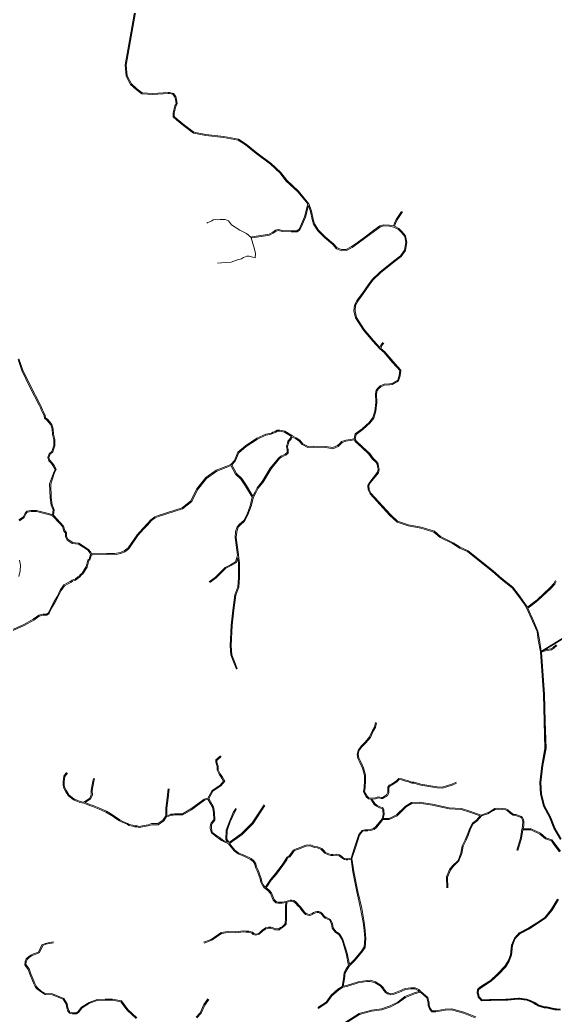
# Model space of a CAD drawing. Header units: millimetres. Extents: x 617885 to 663705, y 7172943 to 7234736.
# Drawn here: x 636628 to 639759, y 7184640 to 7190468 of the extents above; entities that cross this region are included whole.
import ezdxf

# ---------------------------------------------------------------- set-up
doc = ezdxf.new("R2010")
doc.units = ezdxf.units.MM
doc.layers.add('BAIRROS', color=12, linetype='Continuous')
doc.layers.add('VIAS', color=7, linetype='Continuous', lineweight=5)

msp = doc.modelspace()

# ---------------------------------------------------------------- linework, layer by layer
at = {"layer": 'BAIRROS', "lineweight": 40, "ltscale": 0.3, "const_width": 10}
for points in [[(639792.5, 7185670.4), (639754.6, 7185735.4), (639728.6, 7185800), (639694.8, 7185863.8), (639675.9, 7185934), (639673.2, 7186001.5), (639684, 7186101.4), (639702.9, 7186201.3), (639697.5, 7186359.1), (639694.8, 7186518.4), (639675.9, 7186766.8), (644300.1, 7189600.9)], [(639789.2, 7184672.4), (639758.2, 7184674.3), (639733, 7184680.1), (639717.5, 7184684), (639704, 7184685.9), (639696.2, 7184685.9), (639676.8, 7184691.7), (639663.3, 7184695.6), (639645.8, 7184705.3), (639638.1, 7184711.1), (639618.7, 7184720.8), (639593.5, 7184730.4), (639576.1, 7184732.4), (639548.9, 7184736.3), (639521.8, 7184734.3), (639483.1, 7184730.4), (639382.3, 7184728.5), (639330, 7184726.6), (639320.3, 7184736.3), (639312.5, 7184745.9), (639310.6, 7184757.6), (639306.7, 7184769.2), (639308.7, 7184788.5), (639320.3, 7184800.1), (639347.4, 7184817.6), (639382.3, 7184840.8), (639424.9, 7184879.5), (639467.6, 7184924.1), (639486.9, 7184957), (639500.5, 7184992.5), (639506.3, 7185048.7), (639523.8, 7185089.3), (639550.9, 7185118.4), (639607.1, 7185147.4), (639653.6, 7185178.4), (639700.1, 7185209.4), (639738.9, 7185255.8), (639775.8, 7185318.5)]]:
    msp.add_lwpolyline(points, dxfattribs=at)
at = {"layer": 'VIAS', "color": 253}
for points in [[(637301.4, 7190533.6), (637278.1, 7190402.1), (637243.5, 7190203.7), (637249.7, 7190138.7), (637274.9, 7190089.6), (637308.7, 7190059.6), (637340.4, 7190034.2), (637405.7, 7190031.7), (637495.9, 7190036.6), (637502.9, 7190036.6), (637522.6, 7190032), (637534.2, 7190015.8), (637538.9, 7190002.8), (637542.5, 7189976.8), (637534.1, 7189963.6), (637523.9, 7189921.7), (637523.9, 7189900.1), (637543.6, 7189881.7), (637586.1, 7189846.8), (637642.8, 7189805.2), (637714.6, 7189790.1), (637819.8, 7189778.5), (637903.9, 7189763.7), (637948.1, 7189735.5), (638010.3, 7189684.5), (638093.7, 7189622.3), (638150.7, 7189570.3), (638184.4, 7189525.5), (638254.2, 7189460.8), (638311.4, 7189390), (638293.2, 7189313.7), (638275.8, 7189274.1), (638261.2, 7189242.3), (638247.7, 7189232.2), (638215, 7189233.4), (638165.3, 7189234.7), (638138.6, 7189239.7), (638123.7, 7189235.7), (638107.2, 7189224.3), (638086.5, 7189213.3), (638063.3, 7189209.7), (637984.6, 7189197.7), (637978, 7189196.4), (637954, 7189216), (637913.7, 7189237), (637865.3, 7189268.1), (637847.7, 7189291), (637828.9, 7189298.5), (637800.2, 7189298.5), (637786.5, 7189296.8), (637772.5, 7189298.5), (637759.2, 7189296.6), (637750.2, 7189291.2), (637736.3, 7189286), (637727.4, 7189280.7), (637720.5, 7189277.2)], [(637307.5, 7190533.3), (637284, 7190401), (637249.5, 7190203.5), (637255.6, 7190140.4), (637279.8, 7190093.3), (637312.6, 7190064.1), (637342.6, 7190040.2), (637405.6, 7190037.7), (637495.7, 7190042.6), (637503.6, 7190042.6), (637526.2, 7190037.3), (637539.6, 7190018.6), (637544.8, 7190004.2), (637548.7, 7189975.4), (637539.7, 7189961.2), (637529.9, 7189921), (637529.9, 7189902.7), (637547.6, 7189886.2), (637589.8, 7189851.5), (637645.3, 7189810.9), (637715.5, 7189796.1), (637820.7, 7189784.5), (637906.1, 7189769.4), (637951.6, 7189740.4), (638014, 7189689.3), (638097.5, 7189627), (638155.2, 7189574.4), (638188.8, 7189529.6), (638258.6, 7189464.9), (638317, 7189392.6), (638317.4, 7189391.8), (638334.3, 7189347.9), (638342.6, 7189300.5), (638351.5, 7189273.5), (638375.1, 7189236.6), (638413.8, 7189198), (638461.9, 7189156), (638484, 7189132.4), (638509.8, 7189122.4), (638537, 7189123.8), (638567.7, 7189139.9), (638603.5, 7189165.2), (638648.5, 7189198.2), (638698.3, 7189235.5), (638733.9, 7189261.6), (638756.6, 7189268.3), (638790.2, 7189266.5), (638813.6, 7189261.3), (638820, 7189277.2), (638829.3, 7189299), (638860.4, 7189346.3)], [(637783.9, 7189043.7), (637831.5, 7189047.5), (637864.2, 7189049.5), (637900.6, 7189062.9), (637923.8, 7189068.7), (637935.3, 7189076.3), (637946.4, 7189080), (637955.5, 7189083.6), (637969.7, 7189083.6), (637990.3, 7189078), (638003.2, 7189075.4), (638005.5, 7189100.2), (637999.6, 7189125.4), (637981, 7189190.8), (637985.6, 7189191.8), (638064.2, 7189203.7), (638088.5, 7189207.6), (638110.3, 7189219.1), (638126.3, 7189230.2), (638138.8, 7189233.6), (638164.6, 7189228.7), (638214.8, 7189227.4), (638249.6, 7189226.1), (638266, 7189238.5), (638281.3, 7189271.6), (638298.9, 7189311.8), (638315.3, 7189380.6), (638328.5, 7189346.3), (638336.8, 7189299), (638346, 7189270.9), (638370.4, 7189232.9), (638409.7, 7189193.6), (638457.7, 7189151.7), (638480.6, 7189127.3), (638508.8, 7189116.3), (638538.6, 7189117.9), (638570.9, 7189134.8), (638607, 7189160.4), (638652.1, 7189193.4), (638701.9, 7189230.6), (638736.6, 7189256.1), (638757.3, 7189262.3), (638789.4, 7189260.6), (638814.4, 7189255), (638840.5, 7189242), (638860.3, 7189223.1), (638879.1, 7189199.9), (638885.3, 7189165.2), (638877.2, 7189120.3), (638854.9, 7189085.5), (638813.1, 7189055.4), (638734.4, 7188990.9), (638688.4, 7188948.4), (638667.1, 7188917.7), (638632, 7188867.4), (638599.2, 7188824.6), (638584.7, 7188798.1), (638582.3, 7188764.2), (638591.9, 7188722.3), (638637.9, 7188651.5), (638692, 7188585.7), (638733.2, 7188540.9), (638733.4, 7188540.7), (638758.3, 7188519.4), (638806.5, 7188464.1), (638833.3, 7188433.7), (638850.3, 7188415), (638846.9, 7188384.5), (638838.4, 7188357.3), (638803.4, 7188337.9), (638790.2, 7188336.7), (638759.3, 7188335.5), (638735.4, 7188324.9), (638721, 7188310.4), (638712.9, 7188299.6), (638707.5, 7188278.3), (638710.1, 7188227.5), (638705.1, 7188177.4), (638692.7, 7188138.9), (638671.6, 7188110.5), (638652.8, 7188094.2), (638630, 7188073.3), (638588.7, 7188043), (638583.4, 7188014.6), (638559.6, 7188010.6), (638533.7, 7188007.1), (638509.5, 7187998.6), (638499.7, 7187987.7), (638486.3, 7187975.3), (638458.5, 7187963.1), (638418.1, 7187970.1), (638347.5, 7187971.6), (638314.5, 7187970.1), (638283.5, 7187985.6), (638266.1, 7188005.9), (638243.6, 7188020.9), (638221.6, 7188031.1), (638178, 7188058.6), (638147.7, 7188065.9), (638133.5, 7188065.2), (638122.5, 7188058.5), (638114.6, 7188055.7), (638107.9, 7188053.9), (638099, 7188048.5), (638088.9, 7188045.8), (638065.7, 7188041.6), (638013.9, 7188017.8), (637947.8, 7187974.3), (637903.5, 7187936), (637882.3, 7187887.7), (637862, 7187864.4), (637832.5, 7187852.7), (637776.4, 7187831.5), (637715.4, 7187787.3), (637661.7, 7187720), (637628.1, 7187650.5), (637576.1, 7187610.3), (637436.7, 7187564.7), (637417.1, 7187557.3), (637394, 7187541.1), (637373, 7187517.6), (637346.4, 7187490.2), (637313.7, 7187452.6), (637260.7, 7187375.5), (637238.1, 7187358.6), (637215.4, 7187348.9), (637180.8, 7187342.1), (637136.1, 7187343.7), (637051, 7187341.2), (637046.4, 7187340.7), (637042.2, 7187350.1), (637028.7, 7187367.3), (637005.2, 7187383), (636972.7, 7187402.7), (636952.7, 7187404.8), (636936.4, 7187407.5), (636908, 7187426), (636899.5, 7187443.7), (636899.5, 7187464.1), (636890.1, 7187477.2), (636881.8, 7187503.8), (636863.1, 7187525.3), (636823.9, 7187567.2), (636827.6, 7187598.8), (636816.7, 7187628.2), (636810.7, 7187670.5), (636807.7, 7187749.2), (636829, 7187811.7), (636840.3, 7187835.9), (636825.7, 7187861.8), (636816.3, 7187874.3), (636802.8, 7187889.3), (636797.3, 7187904.5), (636804.3, 7187924.2), (636819.6, 7187937.9), (636832.3, 7187974.3), (636832.3, 7188010.3), (636824.2, 7188041.3), (636823.1, 7188072.5), (636814.2, 7188099.1), (636799.8, 7188116.8), (636788.9, 7188128.8), (636777.7, 7188137.9), (636774.7, 7188151.1), (636767, 7188168.6), (636759.6, 7188183.5), (636754.2, 7188198.5), (636746.6, 7188214.8), (636691.2, 7188320.5), (636645.1, 7188416.5), (636621.8, 7188482.3)], [(638865.4, 7189343), (638834.7, 7189296.2), (638825.5, 7189274.9), (638819.2, 7189259.3), (638844, 7189246.9), (638864.7, 7189227.1), (638884.7, 7189202.4), (638891.4, 7189165.2), (638882.9, 7189118), (638859.3, 7189081.3), (638816.7, 7189050.6), (638738.4, 7188986.3), (638693, 7188944.5), (638672.1, 7188914.3), (638636.9, 7188863.9), (638604.2, 7188821.4), (638590.6, 7188796.4), (638588.3, 7188764.7), (638597.5, 7188724.7), (638642.8, 7188655), (638696.5, 7188589.7), (638734.1, 7188548.8), (638739, 7188563.8), (638751.9, 7188579.4)], [(638756.5, 7188575.5), (638744.4, 7188560.9), (638738.9, 7188543.9), (638762.5, 7188523.6), (638811, 7188468.1), (638837.8, 7188437.7), (638856.6, 7188417.1), (638852.8, 7188383.3), (638843.4, 7188353.3), (638805.2, 7188332.1), (638790.6, 7188330.8), (638760.7, 7188329.5), (638738.9, 7188319.8), (638725.5, 7188306.5), (638718.4, 7188297), (638713.6, 7188277.8), (638716.1, 7188227.3), (638711, 7188176.2), (638698.1, 7188136.1), (638676, 7188106.4), (638656.8, 7188089.7), (638633.9, 7188068.7), (638594.2, 7188039.6), (638589.1, 7188012.5), (638594.7, 7188002.7), (638632.8, 7187967.9), (638674.5, 7187927.8), (638693.7, 7187902.2), (638716.2, 7187879.7), (638723, 7187867.8), (638726.3, 7187853), (638729.7, 7187836.4), (638726.2, 7187815.9), (638679.5, 7187758), (638669, 7187739.9), (638672, 7187717.4), (638681.2, 7187695.9), (638795.4, 7187572), (638837.5, 7187532), (638901.6, 7187510), (638974.7, 7187497.8), (639052.6, 7187473.2), (639089.4, 7187442.6), (639162.3, 7187406.2), (639202.9, 7187379.8), (639249.7, 7187359.5), (639311, 7187310.5), (639396.9, 7187242.3), (639447.7, 7187196.6), (639511.4, 7187145.7), (639545.9, 7187102.2), (639582.9, 7187051), (639597.6, 7187027.8), (639624.8, 7187049.9), (639653.2, 7187072), (639729.4, 7187143), (639752.6, 7187166.5), (639760.8, 7187184.6)], [(636616.6, 7188479.1), (636639.5, 7188414.2), (636685.8, 7188317.8), (636741.2, 7188212.1), (636748.7, 7188196.2), (636754, 7188181.2), (636761.6, 7188166.1), (636769, 7188149.2), (636772.4, 7188134.6), (636784.8, 7188124.4), (636795.3, 7188112.9), (636808.8, 7188096.2), (636817.1, 7188071.4), (636818.2, 7188040.4), (636826.3, 7188009.5), (636826.3, 7187975.3), (636814.5, 7187941.3), (636799.2, 7187927.6), (636790.9, 7187904.5), (636797.6, 7187886.1), (636811.7, 7187870.5), (636820.6, 7187858.5), (636833.6, 7187835.6), (636823.4, 7187813.9), (636801.6, 7187750.1), (636804.7, 7187669.9), (636810.9, 7187626.7), (636821.5, 7187598), (636818.2, 7187570), (636801.5, 7187574.9), (636778.7, 7187581.7), (636725.5, 7187594.1), (636692.1, 7187595), (636667.5, 7187591), (636658.8, 7187580.1), (636648.4, 7187558.3), (636621.5, 7187539.2)], [(637990.5, 7187679.7), (638004.6, 7187704.6), (638016.3, 7187728), (638046, 7187764.2), (638092.8, 7187842.3), (638142.6, 7187903), (638154.9, 7187912.9), (638170.9, 7187920.8), (638180.5, 7187924.1), (638190.9, 7187934), (638190.9, 7187942.2), (638191.5, 7187952.4), (638188, 7187967.2), (638188.6, 7187978.9), (638193.4, 7187987.8), (638194.6, 7188001.2), (638209.6, 7188015.5), (638216.2, 7188027.5), (638175.7, 7188053), (638147.1, 7188059.8), (638135.3, 7188059.3), (638125.1, 7188053.1), (638116.4, 7188050), (638110.2, 7188048.3), (638101.4, 7188043), (638090.3, 7188039.9), (638067.5, 7188035.8), (638016.8, 7188012.5), (637951.5, 7187969.5), (637908.4, 7187932.4), (637887.4, 7187884.4), (637867.4, 7187861.5), (637894, 7187811.1), (637925.2, 7187781.9), (637953.3, 7187741), (637990.5, 7187679.7)], [(637899.6, 7186667.7), (637883.7, 7186710), (637867.9, 7186750.2), (637864.5, 7186802.5), (637869.9, 7186923.6), (637879.7, 7187010.4), (637890.9, 7187099.8), (637907.8, 7187146.6), (637913.4, 7187200.4), (637913.4, 7187287.7), (637906.5, 7187332.2), (637906.2, 7187334.2), (637905.9, 7187336.3), (637892.8, 7187436.2), (637895.9, 7187470.7), (637904.2, 7187496.3), (637916.9, 7187509.8), (637942.3, 7187531.9), (637962.1, 7187570.1), (637981.1, 7187619.7), (637993.4, 7187672.7), (638009.9, 7187701.8), (638021.4, 7187724.7), (638051, 7187760.8), (638097.7, 7187838.9), (638146.8, 7187898.7), (638158.1, 7187907.8), (638173.2, 7187915.2), (638183.1, 7187918.7), (638184.2, 7187919.3), (638196.9, 7187931.4), (638196.9, 7187942), (638197.5, 7187953), (638194, 7187967.7), (638194.5, 7187977.2), (638199.2, 7187986), (638200.4, 7187998.4), (638214.4, 7188011.7), (638221.5, 7188024.6), (638240.7, 7188015.6), (638262.1, 7188001.4), (638279.8, 7187980.8), (638313.2, 7187964.1), (638347.6, 7187965.5), (638417.5, 7187964.1), (638459.2, 7187956.9), (638489.6, 7187970.2), (638504, 7187983.5), (638512.9, 7187993.4), (638535.2, 7188001.2), (638560.5, 7188004.7), (638584.4, 7188008.7), (638590, 7187998.9), (638628.7, 7187963.5), (638670, 7187923.8), (638689.2, 7187898.3), (638711.4, 7187876), (638717.4, 7187865.6), (638720.5, 7187851.7), (638723.6, 7187836.3), (638720.6, 7187818.5), (638674.6, 7187761.4), (638662.8, 7187741.2), (638666.2, 7187715.8), (638676.1, 7187692.6), (638791.1, 7187567.8), (638834.3, 7187526.7), (638900.1, 7187504.1), (638973.3, 7187491.9), (639049.7, 7187467.8), (639086.1, 7187437.5), (639159.3, 7187400.9), (639200, 7187374.5), (639246.6, 7187354.3), (639307.2, 7187305.8), (639393, 7187237.7), (639443.8, 7187192), (639507.1, 7187141.4), (639541.2, 7187098.6), (639578, 7187047.6), (639594.2, 7187021.9), (639627.6, 7186946.1), (639653.2, 7186886), (639660.9, 7186836.9), (639672.9, 7186766.4), (639691.8, 7186518.2), (639694.5, 7186359), (639699.9, 7186201.6), (639681, 7186101.9), (639670.2, 7186001.6), (639672.9, 7185933.5), (639692, 7185862.7), (639725.8, 7185798.7), (639751.9, 7185734.1), (639789.9, 7185668.9)], [(637734.7, 7187177.8), (637772.4, 7187204.3), (637828.7, 7187261.9), (637859.9, 7187277.5), (637889.6, 7187295.1), (637900.4, 7187332.6), (637886.8, 7187436), (637890, 7187471.9), (637898.9, 7187499.4), (637912.7, 7187514.1), (637937.5, 7187535.7), (637956.7, 7187572.5), (637975.3, 7187621.4), (637987.4, 7187673.3), (637948.3, 7187737.7), (637920.6, 7187777.9), (637889.2, 7187807.5), (637862.4, 7187858.1), (637834.7, 7187847.1), (637779.3, 7187826.1), (637719.6, 7187782.9), (637666.8, 7187716.8), (637632.9, 7187646.6), (637578.9, 7187605), (637438.7, 7187559.1), (637419.9, 7187552), (637398, 7187536.6), (637377.4, 7187513.5), (637350.8, 7187486.1), (637318.5, 7187448.9), (637265.1, 7187371.3), (637241.1, 7187353.3), (637217.2, 7187343.1), (637181.2, 7187336.1), (637136.1, 7187337.7), (637051.4, 7187335.2), (637046.8, 7187334.7), (637037.5, 7187306.9), (637030.9, 7187301.3), (637025.4, 7187278.4), (637020.5, 7187263.7), (636996.4, 7187224.1), (636985.8, 7187215.5), (636979, 7187205.8), (636970.1, 7187200.8), (636953.7, 7187187.3), (636945.6, 7187185.3), (636935.8, 7187181.7), (636925.4, 7187173.3), (636909, 7187165.6), (636888.5, 7187154.2), (636869.1, 7187125.5), (636852.1, 7187090.5), (636834.9, 7187062), (636813.2, 7187022.3), (636799.4, 7186992.7), (636798.3, 7186991.4), (636784.2, 7186982.4), (636763.1, 7186981.3), (636741.2, 7186976.5), (636708.8, 7186953.4), (636653, 7186922.2), (636449, 7186831.5)], [(636453.1, 7186839.8), (636650.3, 7186927.6), (636705.6, 7186958.5), (636738.7, 7186982.1), (636762.3, 7186987.3), (636782.3, 7186988.3), (636794.3, 7186996), (636807.8, 7187025), (636829.7, 7187065), (636846.8, 7187093.4), (636863.9, 7187128.6), (636884.4, 7187158.7), (636906.3, 7187170.9), (636922.2, 7187178.4), (636932.8, 7187187), (636943.8, 7187191), (636950.9, 7187192.8), (636966.7, 7187205.8), (636974.9, 7187210.4), (636981.4, 7187219.6), (636991.8, 7187228.1), (637015.1, 7187266.3), (637019.6, 7187280), (637025.5, 7187304.6), (637032.3, 7187310.3), (637041.3, 7187337.2), (637037, 7187347), (637024.6, 7187362.9), (637002, 7187377.9), (636970.7, 7187396.9), (636951.9, 7187398.9), (636934.2, 7187401.8), (636903.3, 7187421.8), (636893.5, 7187442.4), (636893.5, 7187462.2), (636884.7, 7187474.5), (636876.5, 7187500.8), (636858.7, 7187521.3), (636819.1, 7187563.5), (636799.8, 7187569.1), (636777.2, 7187575.9), (636724.7, 7187588.1), (636692.5, 7187589), (636670.7, 7187585.4), (636663.9, 7187576.9), (636653.1, 7187554.3), (636625.8, 7187534.9)], [(637906.4, 7187332.7), (637906.4, 7187332.8)], [(636625.1, 7187303.5), (636631.7, 7187275.5), (636628.5, 7187242.4), (636620.6, 7187208.6)], [(637738.2, 7187172.9), (637776.3, 7187199.7), (637832.3, 7187257), (637862.8, 7187272.2), (637894.8, 7187291.1), (637902.6, 7187318.4), (637907.4, 7187287.3), (637907.4, 7187200.7), (637901.9, 7187148), (637885, 7187101.2), (637873.7, 7187011.1), (637863.9, 7186924.1), (637858.4, 7186802.4), (637862, 7186748.9), (637878.1, 7186707.9), (637894, 7186665.5)], [(639765.3, 7187179.9), (639757.6, 7187163.1), (639733.6, 7187138.7), (639657.1, 7187067.4), (639628.5, 7187045.2), (639600.5, 7187022.4), (639633.1, 7186948.5), (639659, 7186887.6), (639666.9, 7186837.9), (639678.3, 7186770.9), (639692.6, 7186776.3), (639711.9, 7186780.4), (639735.1, 7186785.1), (639748, 7186792.8), (639764.5, 7186807.3)], [(639795.1, 7185671.9), (639757.3, 7185736.7), (639731.3, 7185801.3), (639697.6, 7185864.9), (639678.9, 7185934.5), (639676.2, 7186001.4), (639687, 7186101), (639705.9, 7186201.1), (639700.5, 7186359.1), (639697.8, 7186518.5), (639679.1, 7186764.8), (639694.3, 7186770.5), (639713.1, 7186774.6), (639737.3, 7186779.4), (639751.6, 7186788), (639769, 7186803.3)], [(638061.3, 7185868), (637992.1, 7185761.6), (637928.3, 7185697.8), (637854.6, 7185644.9), (637861.5, 7185635.8), (637885.5, 7185606), (637908.6, 7185589.1), (637943.5, 7185573.7), (637980.4, 7185556.7), (637996.5, 7185543.5), (638008.4, 7185525.7), (638011.3, 7185505.9), (638020.9, 7185487.9), (638038.9, 7185439), (638043.6, 7185419.6), (638053.3, 7185399.8), (638060.2, 7185389.7), (638062.7, 7185387.9), (638093.2, 7185434.1), (638123.4, 7185468.6), (638162, 7185520), (638183.4, 7185552.8), (638189.4, 7185563.4), (638202.6, 7185572.1), (638215.1, 7185587.4), (638228.4, 7185606.6), (638243.7, 7185614.2), (638255.3, 7185617.1), (638301.5, 7185635.9), (638325.5, 7185637.4), (638352.7, 7185628.1), (638369.5, 7185624.8), (638394.6, 7185615.4), (638403.4, 7185605.4), (638415.4, 7185592.9), (638435.8, 7185583.3), (638448, 7185581.1), (638459.5, 7185581.1), (638482.9, 7185582.3), (638497.9, 7185578.1), (638509.7, 7185569.9), (638519.5, 7185561.1), (638529.6, 7185556.8), (638536.9, 7185554.2), (638546.1, 7185554.2), (638565.2, 7185559.2), (638586.9, 7185626.4), (638609.9, 7185696.8), (638629.8, 7185721.7), (638645.4, 7185724.7), (638663, 7185724.7), (638677.4, 7185726.6), (638696.9, 7185733.1), (638711.1, 7185744), (638746.9, 7185789.1), (638753.4, 7185814.4), (638751.4, 7185840.3), (638746.3, 7185850.6), (638731.7, 7185853.8), (638714.3, 7185862.8), (638699.5, 7185874.1), (638680.2, 7185903.9), (638666.7, 7185907.1), (638654.4, 7185917.8), (638638.2, 7185946.7), (638641.6, 7185971.8), (638642.9, 7186013), (638642.9, 7186043.8), (638632.9, 7186085.2), (638616.1, 7186119.5), (638605.1, 7186141.8), (638600.3, 7186166.8), (638606.1, 7186189.9), (638624.7, 7186214.1), (638647.8, 7186237.7), (638673, 7186268.7), (638690, 7186306.4), (638702.8, 7186325.8), (638708.6, 7186352.7)], [(639180.4, 7186004.3), (639154.3, 7185991.6), (639123.9, 7185983.1), (639098.7, 7185974.7), (639068.3, 7185975.8), (639032.4, 7185981.9), (638974.4, 7185992.9), (638953.8, 7185997.7), (638934.6, 7186003.9), (638921.2, 7186004.5), (638896.4, 7186013), (638885.4, 7186016), (638862.5, 7186023.5), (638844.9, 7186024.8), (638830.1, 7186010), (638808.2, 7185996.6), (638788.6, 7185985.6), (638780.2, 7185975.5), (638780.2, 7185944.6), (638773.5, 7185928.9), (638759.5, 7185920.6), (638750, 7185914.2), (638742.4, 7185914.6), (638724.7, 7185918.2), (638707, 7185912.6), (638682.3, 7185909.6), (638669.5, 7185912.6), (638659.1, 7185921.6), (638644.4, 7185947.9), (638647.6, 7185971.3), (638648.9, 7186012.9), (638648.9, 7186044.5), (638638.6, 7186087.2), (638621.5, 7186122.1), (638610.9, 7186143.7), (638606.4, 7186166.7), (638611.6, 7186187.3), (638629.2, 7186210.1), (638652.3, 7186233.7), (638678.1, 7186265.5), (638695.3, 7186303.5), (638708.4, 7186323.4), (638714.5, 7186351.4)], [(637800.8, 7186158), (637773.9, 7186133.9), (637773.1, 7186120.7), (637782.6, 7186095.6), (637782.6, 7186074), (637793.7, 7186050.2), (637806.1, 7186033.3), (637818.7, 7186010.7), (637798.9, 7185986.6), (637752.7, 7185955.9), (637726.9, 7185910.4), (637704.9, 7185904.2), (637667.7, 7185876.8), (637627.6, 7185847.4), (637579, 7185818.4), (637562.8, 7185817.8), (637531.3, 7185817.8), (637523.4, 7185816.5), (637510, 7185815.8), (637498, 7185811.2), (637486.9, 7185808.7), (637487.6, 7185851.2), (637495.2, 7185910.9), (637500.1, 7185964.6)], [(637890.7, 7185850.5), (637875.4, 7185825.6), (637853.2, 7185774.3), (637835.1, 7185722.8), (637832.3, 7185669), (637842.8, 7185652), (637821.6, 7185661.1), (637810.5, 7185668.1), (637795, 7185679.4), (637784.2, 7185687.2), (637772.2, 7185695.6), (637761.5, 7185703.9), (637753.3, 7185709.9), (637747.7, 7185734.2), (637747.7, 7185741.5), (637748.8, 7185752.5), (637751.6, 7185762.4), (637767.5, 7185781.9), (637766.2, 7185826.4), (637759.5, 7185860), (637732.3, 7185907.8), (637757.2, 7185951.7), (637803, 7185982.1), (637826, 7186010.1), (637811.1, 7186036.5), (637798.9, 7186053.3), (637788.6, 7186075.4), (637788.6, 7186096.7), (637779.2, 7186121.7), (637779.7, 7186131.1), (637804.8, 7186153.5)], [(636901, 7186060.2), (636884.4, 7186039.4), (636881, 7186008.7), (636880.2, 7185988.1), (636882.8, 7185972.1), (636894.3, 7185950.6), (636909.1, 7185926.8), (636931.4, 7185907.9), (636944.7, 7185898.7), (636960.3, 7185893), (636977.4, 7185885.6), (637002.2, 7185880.9), (637033.9, 7185868.2), (637053.1, 7185860.9), (637091.4, 7185846.4), (637131.3, 7185828.3), (637153.9, 7185814.7), (637173.9, 7185802), (637188.5, 7185792), (637209.6, 7185778.2), (637226.3, 7185769), (637254.4, 7185757.2), (637264.8, 7185749.6), (637287.1, 7185746.8), (637298.2, 7185743.2), (637312.8, 7185742.2), (637325.1, 7185738.5), (637355, 7185745), (637378.8, 7185748.7), (637397.8, 7185755), (637435.6, 7185755), (637468.8, 7185776.8), (637485.7, 7185802.3), (637499.8, 7185805.4), (637511.3, 7185809.9), (637524, 7185810.5), (637531.8, 7185811.8), (637562.9, 7185811.8), (637580.7, 7185812.5), (637630.9, 7185842.4), (637671.3, 7185871.9), (637707.5, 7185898.8), (637727.4, 7185904.3), (637753.8, 7185857.9), (637760.2, 7185825.7), (637761.4, 7185784), (637746.1, 7185765.2), (637742.9, 7185753.6), (637741.7, 7185741.8), (637741.7, 7185733.5), (637748, 7185706.4), (637757.8, 7185699.1), (637768.6, 7185690.7), (637780.7, 7185682.3), (637791.4, 7185674.6), (637807.1, 7185663.1), (637818.8, 7185655.8), (637848.4, 7185643.1), (637856.7, 7185632.1), (637881.3, 7185601.7), (637905.6, 7185583.8), (637941, 7185568.3), (637977.2, 7185551.6), (637992, 7185539.4), (638002.7, 7185523.5), (638005.5, 7185504), (638015.5, 7185485.4), (638033.2, 7185437.2), (638037.9, 7185417.5), (638048.1, 7185396.8), (638055.8, 7185385.5), (638061.7, 7185381.2), (638061.8, 7185381.1), (638079.2, 7185369.3), (638094.1, 7185352.2), (638109.9, 7185313.8), (638118.6, 7185304.1), (638125.8, 7185296.9), (638136.6, 7185294.6), (638151.3, 7185294.9), (638161.8, 7185294.9), (638183.7, 7185298.6), (638180.7, 7185275.5), (638182.2, 7185207.2), (638179.9, 7185175.8), (638173.6, 7185168.9), (638161.3, 7185157.2), (638151.5, 7185152.4), (638140.8, 7185144.4), (638121.2, 7185145.7), (638109.4, 7185151.2), (638097.6, 7185154.2), (638082.6, 7185155.7), (638064.6, 7185151.2), (638042.6, 7185135.8), (638025.3, 7185118.5), (638007.7, 7185113.3), (637996.6, 7185117), (637988, 7185125.6), (637967.7, 7185130.8), (637950.5, 7185130.8), (637935.4, 7185133), (637888.4, 7185128), (637845.1, 7185128.7), (637804.5, 7185123.6), (637746.9, 7185083.5), (637702.7, 7185067.1)], [(636905.7, 7186056.5), (636890.2, 7186037), (636887, 7186008.2), (636886.2, 7185988.5), (636888.5, 7185974), (636899.5, 7185953.6), (636913.7, 7185930.7), (636935, 7185912.6), (636947.5, 7185904.1), (636962.5, 7185898.6), (636979.2, 7185891.4), (637002.4, 7185887), (637036.3, 7185910.7), (637045.3, 7185929.4), (637043.7, 7185956.3), (637054.3, 7186009.1), (637058.3, 7186026)], [(637064.2, 7186024.7), (637060.2, 7186007.8), (637049.8, 7185955.9), (637051.4, 7185928.2), (637041.1, 7185906.6), (637009.4, 7185884.5), (637036.1, 7185873.8), (637055.3, 7185866.6), (637093.7, 7185851.9), (637134.1, 7185833.6), (637157.1, 7185819.8), (637177.2, 7185807), (637191.8, 7185796.9), (637212.7, 7185783.3), (637228.9, 7185774.4), (637257.3, 7185762.4), (637267, 7185755.4), (637288.5, 7185752.7), (637299.3, 7185749.1), (637313.9, 7185748.2), (637325.3, 7185744.7), (637353.9, 7185750.9), (637377.4, 7185754.5), (637396.8, 7185761), (637433.8, 7185761), (637464.5, 7185781.1), (637480.9, 7185805.9), (637481.6, 7185851.6), (637489.3, 7185911.5), (637494.1, 7185965.2)], [(639790.2, 7185599.4), (639758.6, 7185640.6), (639740.9, 7185665.8), (639705.4, 7185678.2), (639673.9, 7185704.4), (639618.4, 7185731.2), (639572.1, 7185731.2), (639575.2, 7185750.9), (639576.5, 7185771.3), (639574.2, 7185785.9), (639566.3, 7185798.4), (639560.3, 7185803.7), (639546.8, 7185809.1), (639529.1, 7185813.7), (639516.7, 7185815.5), (639502, 7185825.3), (639483.1, 7185842.3), (639470, 7185847.1), (639452.3, 7185849.1), (639424.9, 7185851.7), (639405.9, 7185849), (639396.4, 7185842.9), (639384.9, 7185836.5), (639363.3, 7185824.4), (639326.8, 7185811.6), (639259.3, 7185834.8), (639210.7, 7185849.9), (639140, 7185854.2), (639041.8, 7185874.4), (638964.4, 7185887.3), (638919.5, 7185885.1), (638883.2, 7185863.4), (638831.5, 7185812.5), (638787.5, 7185791), (638753.5, 7185790.8), (638759.4, 7185813.8), (638757.3, 7185841.9), (638750.3, 7185855.9), (638733.8, 7185859.4), (638717.5, 7185867.9), (638703.9, 7185878.2), (638687.2, 7185904.1), (638708.3, 7185906.7), (638725, 7185912), (638741.6, 7185908.7), (638751.7, 7185908.1), (638762.7, 7185915.5), (638778.2, 7185924.8), (638786.2, 7185943.4), (638786.2, 7185973.3), (638792.5, 7185980.9), (638811.2, 7185991.4), (638833.8, 7186005.3), (638847.2, 7186018.6), (638861.3, 7186017.5), (638883.7, 7186010.3), (638894.7, 7186007.3), (638920.1, 7185998.6), (638933.5, 7185998), (638952.2, 7185992), (638973.2, 7185987), (639031.4, 7185976), (639067.6, 7185969.9), (639099.6, 7185968.6), (639125.7, 7185977.3), (639156.5, 7185985.9), (639183, 7185998.9)], [(639294.9, 7184629.6), (639225.4, 7184657.2), (639154.4, 7184677.4), (639115.2, 7184675.1), (639072.8, 7184667.7), (639061.2, 7184665.5), (639040, 7184665.5), (639028.6, 7184680.2), (639023, 7184697.1), (639022.3, 7184711.8), (639013.9, 7184743.8), (638974.1, 7184778.8), (638974, 7184778.9), (638960.8, 7184789.7), (638940.2, 7184799.9), (638915.1, 7184799.9), (638881.4, 7184795.7), (638855.1, 7184783.6), (638816.1, 7184767.8), (638796.7, 7184764.4), (638787.7, 7184767.1), (638781.5, 7184770.4), (638771, 7184777.1), (638762.5, 7184786.6), (638754.5, 7184799.6), (638738.5, 7184815), (638708, 7184835.4), (638678.7, 7184843.6), (638657.1, 7184843.1), (638606.1, 7184833.9), (638538.2, 7184814), (638519.7, 7184809.5), (638527.6, 7184851.3), (638530.8, 7184886.7), (638541.6, 7184907.5), (638555.7, 7184927.9), (638586.9, 7184960), (638628.4, 7185008.4), (638647.5, 7185036.6), (638652.6, 7185088.7), (638648.6, 7185136.1), (638642.7, 7185183.3), (638627.3, 7185265.5), (638604.7, 7185363.4), (638581.3, 7185480.2), (638570.6, 7185556.5), (638592.6, 7185624.6), (638615.2, 7185693.9), (638633.1, 7185716.2), (638645.9, 7185718.7), (638663.4, 7185718.7), (638678.7, 7185720.7), (638699.8, 7185727.7), (638715.3, 7185739.7), (638751.1, 7185784.8), (638788.9, 7185785), (638835, 7185807.6), (638886.9, 7185858.6), (638921.3, 7185879.2), (638964.1, 7185881.3), (639040.7, 7185868.5), (639139.2, 7185848.2), (639209.7, 7185844), (639257.4, 7185829.1), (639321.6, 7185807.1), (639299.7, 7185781.9), (639275, 7185763.2), (639259.3, 7185733.9), (639244.7, 7185693.4), (639233.5, 7185666.5), (639214.8, 7185631.8), (639206.7, 7185588.3), (639191.1, 7185545.8), (639158.6, 7185513.3), (639141.8, 7185492.1), (639123.9, 7185448.7), (639124.8, 7185384.8)], [(637895.8, 7185847.4), (637880.7, 7185822.8), (637858.8, 7185772.1), (637841, 7185721.6), (637838.4, 7185670.6), (637851.2, 7185649.9), (637924.4, 7185702.4), (637987.5, 7185765.4), (638056.2, 7185871.3)], [(639130.8, 7185384.9), (639129.9, 7185447.5), (639147, 7185489), (639163.1, 7185509.3), (639196.3, 7185542.5), (639212.5, 7185586.7), (639220.6, 7185629.8), (639239, 7185663.9), (639250.3, 7185691.3), (639264.8, 7185731.5), (639279.6, 7185759.2), (639303.9, 7185777.5), (639328.5, 7185805.9), (639365.7, 7185818.9), (639387.8, 7185831.3), (639399.5, 7185837.7), (639408, 7185843.2), (639425, 7185845.6), (639451.7, 7185843.1), (639468.6, 7185841.2), (639480, 7185837), (639498.4, 7185820.6), (639514.5, 7185809.8), (639527.9, 7185807.8), (639544.9, 7185803.4), (639557.1, 7185798.5), (639561.7, 7185794.5), (639568.4, 7185783.7), (639570.5, 7185771), (639569.3, 7185751.6), (639565.7, 7185729.5), (639565.4, 7185727.9), (639556.5, 7185676.5), (639535, 7185604.9)], [(639540.8, 7185603.2), (639562.3, 7185675.1), (639571.1, 7185725.2), (639617.1, 7185725.2), (639670.6, 7185699.4), (639702.4, 7185672.9), (639737.1, 7185660.8), (639753.8, 7185637), (639785.4, 7185595.8)], [(638067.6, 7185384.4), (638098, 7185430.4), (638128, 7185464.8), (638166.9, 7185516.5), (638188.5, 7185549.7), (638193.9, 7185559.1), (638206.6, 7185567.6), (638219.9, 7185583.8), (638232.4, 7185601.9), (638245.8, 7185608.6), (638257.2, 7185611.4), (638302.8, 7185629.9), (638324.7, 7185631.3), (638351.1, 7185622.3), (638367.9, 7185619), (638391.1, 7185610.3), (638399, 7185601.3), (638411.8, 7185588), (638434, 7185577.5), (638447.5, 7185575.1), (638459.6, 7185575.1), (638482.2, 7185576.2), (638495.3, 7185572.6), (638505.9, 7185565.1), (638516.3, 7185556), (638527.5, 7185551.3), (638535.9, 7185548.2), (638546.9, 7185548.2), (638565, 7185553), (638575.4, 7185479.2), (638598.9, 7185362.1), (638621.4, 7185264.3), (638636.8, 7185182.4), (638642.6, 7185135.4), (638646.5, 7185088.7), (638641.7, 7185038.7), (638623.6, 7185012), (638582.5, 7184964), (638555.2, 7184936), (638542.8, 7185002.8), (638518, 7185082.1), (638497.4, 7185116.6), (638475.8, 7185129.4), (638459.8, 7185151.4), (638455.9, 7185175), (638444.9, 7185199.5), (638417.1, 7185212.5), (638408.1, 7185219.7), (638400.5, 7185230), (638394, 7185237.4), (638385.9, 7185242.9), (638376.9, 7185245.9), (638366.2, 7185245.9), (638355.5, 7185244.7), (638345.9, 7185240.9), (638338, 7185235.7), (638328.8, 7185230.6), (638319.9, 7185229.3), (638301.8, 7185234.7), (638292.8, 7185243.3), (638276.3, 7185264.4), (638270.3, 7185274), (638260, 7185282.7), (638254.8, 7185288.2), (638251.3, 7185293.4), (638245.3, 7185298.9), (638240.9, 7185304.2), (638229.6, 7185311.3), (638219, 7185313.8), (638209.7, 7185313.8), (638195.1, 7185309.4), (638186.3, 7185305.2), (638161.3, 7185300.9), (638151.3, 7185300.9), (638137.2, 7185300.6), (638128.8, 7185302.4), (638122.9, 7185308.2), (638115.1, 7185317), (638099.3, 7185355.4), (638083.2, 7185373.8), (638067.6, 7185384.4)], [(637704.8, 7185061.5), (637749.7, 7185078.2), (637806.7, 7185117.9), (637845.5, 7185122.7), (637888.7, 7185122), (637935.3, 7185126.9), (637950, 7185124.8), (637966.9, 7185124.8), (637984.9, 7185120.2), (637993.3, 7185111.8), (638007.6, 7185107), (638028.4, 7185113.1), (638046.5, 7185131.2), (638067.1, 7185145.6), (638083.1, 7185149.6), (638096.5, 7185148.3), (638107.4, 7185145.5), (638119.7, 7185139.8), (638142.6, 7185138.2), (638154.6, 7185147.2), (638164.7, 7185152.3), (638177.9, 7185164.7), (638185.8, 7185173.3), (638188.2, 7185207), (638186.7, 7185275.2), (638190, 7185300.3), (638197.2, 7185303.7), (638210.6, 7185307.8), (638218.3, 7185307.8), (638227.2, 7185305.7), (638236.9, 7185299.6), (638241, 7185294.8), (638246.7, 7185289.4), (638250.2, 7185284.5), (638255.9, 7185278.4), (638265.7, 7185270), (638271.4, 7185261), (638288.3, 7185239.3), (638298.7, 7185229.3), (638319.5, 7185223.1), (638330.8, 7185224.9), (638341.1, 7185230.6), (638348.7, 7185235.5), (638357, 7185238.8), (638366.5, 7185239.9), (638375.9, 7185239.9), (638383.2, 7185237.5), (638390, 7185232.8), (638395.9, 7185226.2), (638403.8, 7185215.6), (638413.9, 7185207.4), (638440.4, 7185195), (638450.1, 7185173.2), (638454.1, 7185149), (638471.7, 7185124.8), (638493.1, 7185112.2), (638512.4, 7185079.7), (638537, 7185001.3), (638550.2, 7184930.5), (638536.4, 7184910.6), (638524.9, 7184888.4), (638521.7, 7184852.1), (638513.2, 7184807.4), (638487.8, 7184791.2), (638448.2, 7184756.6), (638419.7, 7184715.3), (638370, 7184684.6)], [(639773, 7185319.6), (639736.4, 7185257.6), (639698.1, 7185211.6), (639651.9, 7185180.9), (639605.6, 7185150), (639549, 7185120.8), (639521.2, 7185091), (639503.4, 7185049.4), (639497.6, 7184993.2), (639484.2, 7184958.3), (639465.1, 7184925.9), (639422.8, 7184881.7), (639380.4, 7184843.2), (639345.8, 7184820.1), (639318.4, 7184802.5), (639305.8, 7184789.9), (639303.7, 7184768.8), (639307.7, 7184756.8), (639309.7, 7184744.7), (639318, 7184734.2), (639328.8, 7184723.5), (639382.4, 7184725.5), (639483.2, 7184727.4), (639522.1, 7184731.3), (639548.8, 7184733.2), (639575.7, 7184729.4), (639592.8, 7184727.5), (639617.5, 7184718), (639636.5, 7184708.5), (639644.2, 7184702.8), (639662.1, 7184692.8), (639676, 7184688.8), (639695.8, 7184682.9), (639703.8, 7184682.9), (639717, 7184681), (639732.3, 7184677.2), (639757.8, 7184671.3), (639788.7, 7184669.4)], [(639789.8, 7184675.3), (639758.7, 7184677.3), (639733.7, 7184683), (639718.1, 7184686.9), (639704.2, 7184688.9), (639696.7, 7184688.9), (639677.7, 7184694.6), (639664.4, 7184698.4), (639647.5, 7184707.8), (639639.7, 7184713.6), (639619.9, 7184723.5), (639594.2, 7184733.4), (639576.5, 7184735.4), (639549.1, 7184739.3), (639521.6, 7184737.3), (639482.9, 7184733.4), (639382.2, 7184731.5), (639331.2, 7184729.6), (639322.5, 7184738.3), (639315.4, 7184747.2), (639313.5, 7184758.3), (639309.8, 7184769.5), (639311.5, 7184787.2), (639322.2, 7184797.8), (639349.1, 7184815.1), (639384.1, 7184838.4), (639427, 7184877.4), (639470, 7184922.2), (639489.6, 7184955.7), (639503.4, 7184991.8), (639509.2, 7185047.9), (639526.3, 7185087.7), (639552.7, 7185115.9), (639608.6, 7185144.8), (639655.3, 7185175.9), (639702.1, 7185207.1), (639741.3, 7185254.1), (639778.6, 7185317.3)], [(637307.2, 7184620.1), (637254.6, 7184669), (637218.2, 7184717.1), (637169.6, 7184726.4), (637127.1, 7184727.5), (637080, 7184725.2), (637035.5, 7184708.8), (636992.2, 7184681.9), (636970.7, 7184654.5), (636958.9, 7184647.9), (636942.6, 7184646.6), (636933.7, 7184646.6), (636916.8, 7184651.9), (636908.8, 7184663.8), (636902.7, 7184683.4), (636898, 7184703.3), (636880.9, 7184732.9), (636816.2, 7184758.1), (636774.6, 7184760.4), (636747.2, 7184777.8), (636725.4, 7184795.2), (636717.7, 7184806.7), (636708.7, 7184822.4), (636702.7, 7184837.4), (636685.4, 7184880.4), (636676.1, 7184907.2), (636664.9, 7184923.5), (636657, 7184934.7), (636658.1, 7184954), (636664.8, 7184968.5), (636676.9, 7184981.6), (636691.9, 7184991.3), (636707.9, 7184998.7), (636736, 7185008.7), (636745.9, 7185029.5), (636756.8, 7185051.3), (636777.8, 7185060.1), (636800.1, 7185065.4), (636824.1, 7185068.6)], [(637311.3, 7184624.4), (637259.1, 7184673.1), (637221.6, 7184722.6), (637170.3, 7184732.4), (637127, 7184733.6), (637078.8, 7184731.1), (637032.9, 7184714.2), (636988.1, 7184686.4), (636966.7, 7184659.1), (636957.1, 7184653.8), (636942.4, 7184652.6), (636934.6, 7184652.6), (636920.6, 7184657), (636914.3, 7184666.4), (636908.5, 7184684.9), (636903.6, 7184705.5), (636885, 7184737.7), (636817.5, 7184764.1), (636776.5, 7184766.3), (636750.7, 7184782.7), (636729.8, 7184799.3), (636722.8, 7184809.8), (636714.1, 7184825), (636708.3, 7184839.6), (636691, 7184882.5), (636681.5, 7184909.9), (636669.8, 7184926.9), (636663.1, 7184936.4), (636664.1, 7184952.5), (636669.9, 7184965.1), (636680.8, 7184976.9), (636694.8, 7184986), (636710.1, 7184993.1), (636740.3, 7185003.9), (636751.2, 7185026.8), (636761.1, 7185046.6), (636779.7, 7185054.4), (636801.1, 7185059.5), (636824.9, 7185062.6)], [(638373.1, 7184679.5), (638423.9, 7184710.9), (638452.8, 7184752.5), (638491.4, 7184786.4), (638517.1, 7184802.7), (638539.8, 7184808.2), (638607.5, 7184828.1), (638657.7, 7184837.1), (638677.9, 7184837.6), (638705.5, 7184829.8), (638734.8, 7184810.3), (638749.8, 7184795.8), (638757.7, 7184783), (638767.1, 7184772.5), (638778.5, 7184765.3), (638785.4, 7184761.6), (638796.3, 7184758.3), (638817.8, 7184762), (638857.5, 7184778), (638883.1, 7184789.8), (638915.5, 7184793.9), (638938.8, 7184793.9), (638957.6, 7184784.6), (638965.5, 7184778), (638941, 7184771.9), (638880, 7184748), (638838.1, 7184716), (638795, 7184693.2), (638743.8, 7184677), (638683.9, 7184668.8), (638611.9, 7184648.9), (638527.7, 7184595.4)], [(639291.9, 7184624.3), (639223.5, 7184651.5), (639153.8, 7184671.3), (639115.9, 7184669.1), (639073.9, 7184661.8), (639061.8, 7184659.5), (639037.1, 7184659.5), (639023.3, 7184677.4), (639017, 7184696), (639016.3, 7184710.9), (639008.6, 7184740.5), (638971.3, 7184773.3), (638942.8, 7184766.2), (638883, 7184742.7), (638841.3, 7184710.9), (638797.4, 7184687.7), (638745.1, 7184671.1), (638685.1, 7184662.9), (638614.3, 7184643.4), (638531, 7184590.3)], [(638970.2, 7184774.3), (638970.1, 7184774.3)], [(637728, 7184734.7), (637704.5, 7184701.9), (637682.4, 7184654), (637659.5, 7184627.2)], [(637663.7, 7184622.9), (637687.5, 7184650.7), (637709.7, 7184698.9), (637732.9, 7184731.1)]]:
    msp.add_lwpolyline(points, dxfattribs=at)

doc.saveas('drawing.dxf')
